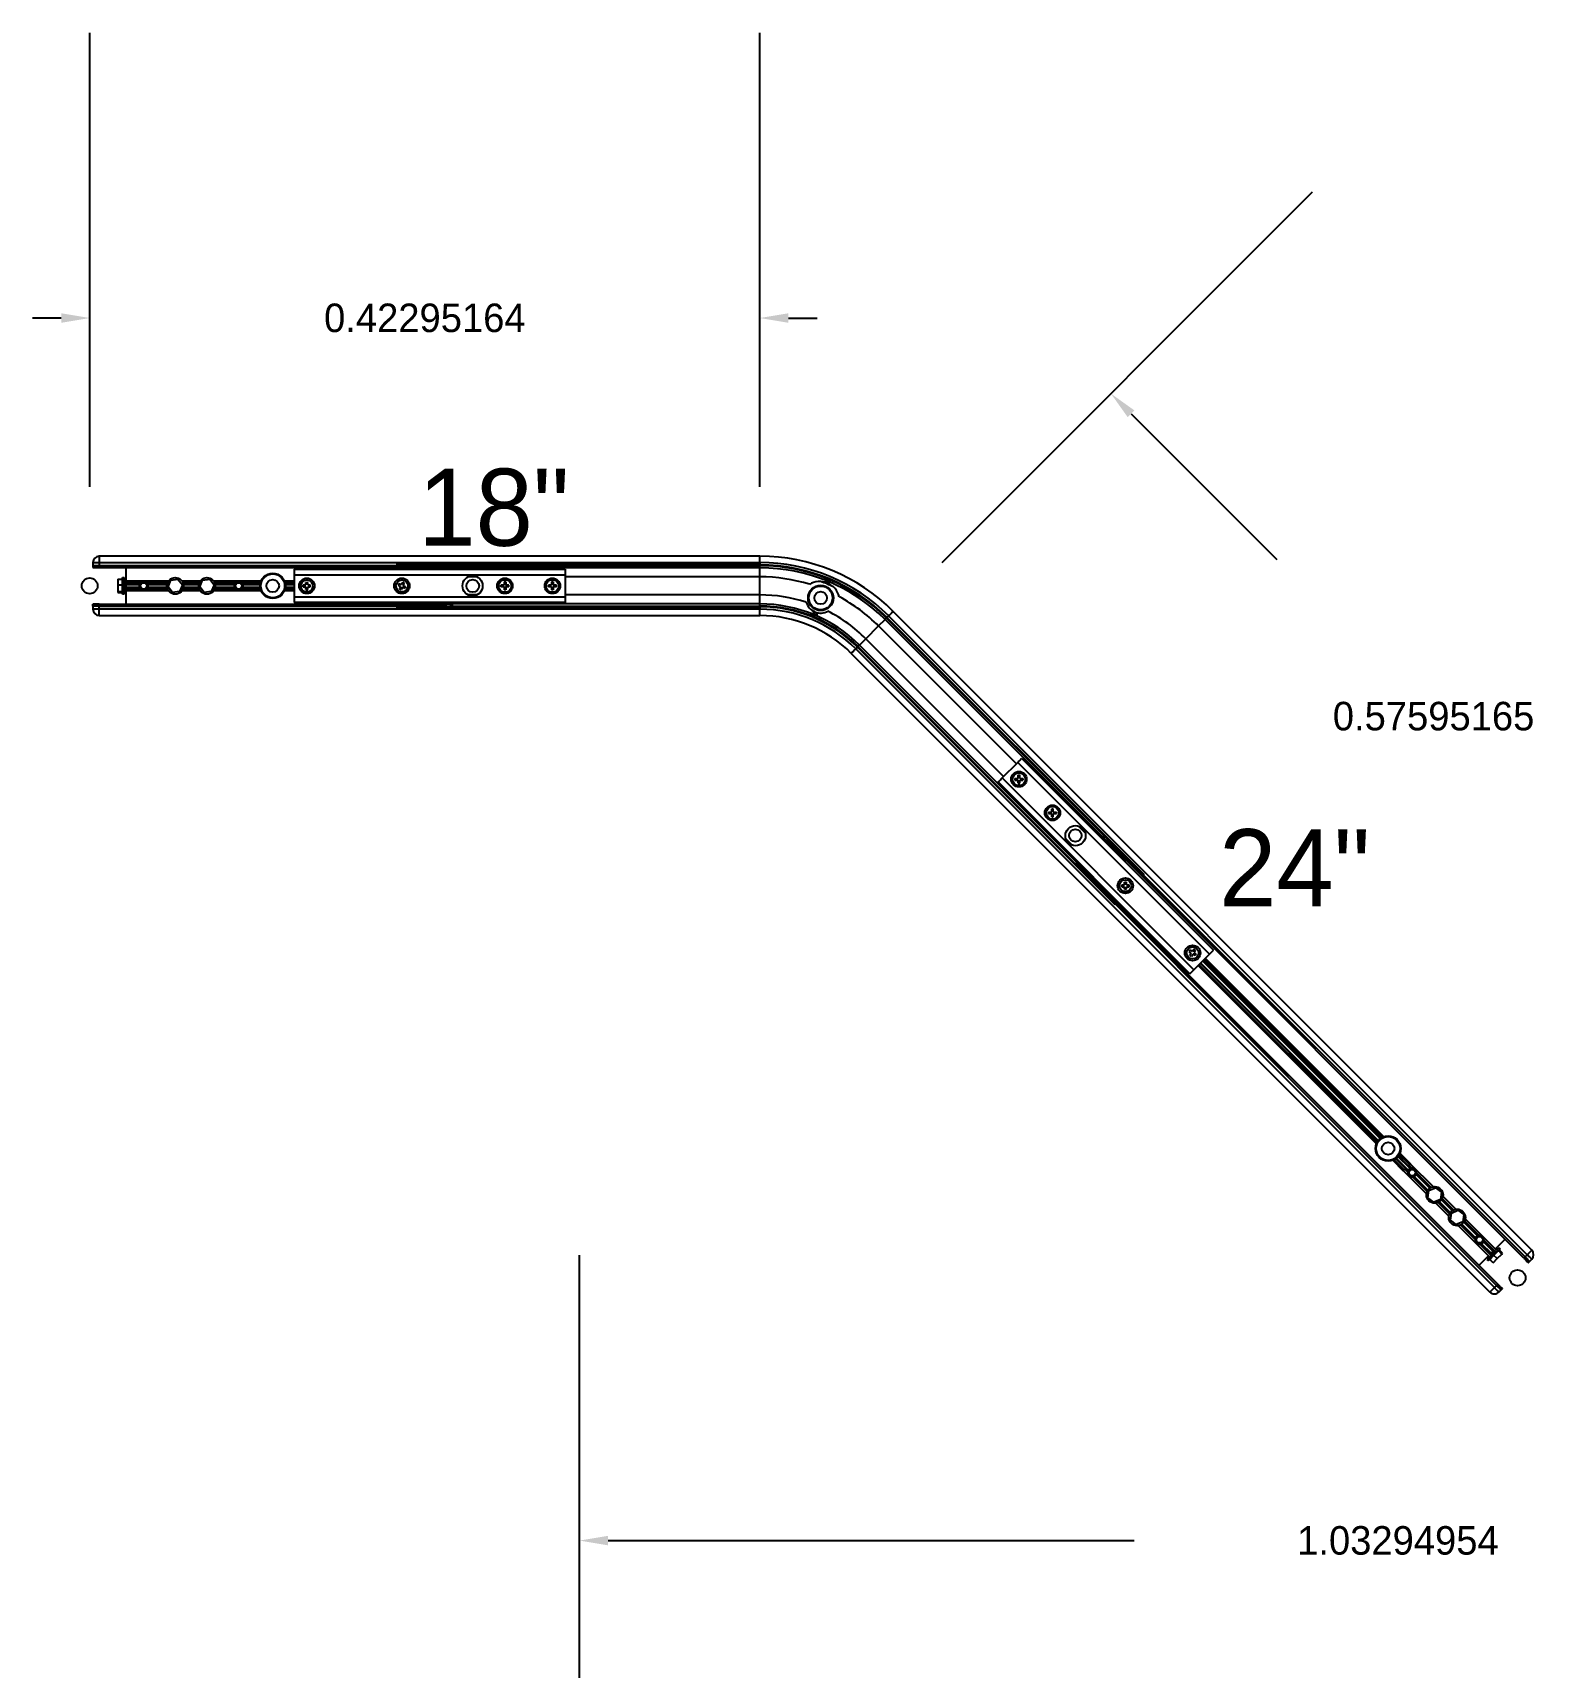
# Model space of a CAD drawing. Header units: millimetres. Extents: x 0.46 to 4.11, y 0.55 to 4.84.
# Drawn here: x 0.729 to 1.694, y 1.585 to 2.616 of the extents above; entities that cross this region are included whole.
import ezdxf

# ---------------------------------------------------------------- set-up
doc = ezdxf.new("R2010")
doc.units = ezdxf.units.MM
doc.layers.add('135°', color=5, linetype='Continuous')
doc.layers.add('90°', color=94, linetype='Continuous')
doc.dimstyles.new('Annotative', dxfattribs={"dimtxt": 0.018, "dimasz": 0.018, "dimexe": 0.18, "dimexo": 0.0625, "dimgap": 0.09, "dimtad": 0, "dimtih": 1, "dimtoh": 1, "dimdec": 8, "dimzin": 0, "dimdsep": 46, "dimtxsty": 'Standard', "dimcen": 0.09, "dimadec": 0, "dimazin": 0, "dimtfac": 1, "dimtdec": 8, "dimtofl": 0, "dimtmove": 0, "dimatfit": 3, "dimfxl": 1, "dimtolj": 1, "dimtzin": 0, "dimarcsym": 0})

# ---------------------------------------------------------------- blocks, each defined once
blk = doc.blocks.new('BR2030182415T')
at = {"layer": '135°', "linetype": 'Continuous'}
for p, q in [((0.002, 0.0147), (0.006, 0.0147)), ((0.002, 0.0147), (0.002, 0.0127)), ((0.002, 0.0127), (0.006, 0.0127)), ((0.0031, 0.0127), (0.002, 0.0127)), ((0.002, 0.0127), (0.002, 0.0116)), ((0.002, 0.0116), (0.0031, 0.0116)), ((0.0031, 0.0116), (0.0031, 0.0127)), ((0.006, 0.0127), (0.0031, 0.0127)), ((0.0031, 0.0116), (0.006, 0.0116)), ((0.423, 0.0187), (0.006, 0.0187)), ((0.006, 0.0147), (0.423, 0.0147)), ((0.423, 0.0127), (0.006, 0.0127)), ((0.006, 0.0127), (0.225, 0.0127)), ((0.006, 0.0116), (0.225, 0.0116)), ((0.0228, 0.0116), (0.0228, 0.0031)), ((0.129, 0.0105), (0.3, 0.0105)), ((0.129, 0.0105), (0.129, 0.007)), ((0.423, 0.0132), (0.1933, 0.0132)), ((0.1933, 0.0132), (0.1933, 0.0127)), ((0.423, 0.0127), (0.1933, 0.0127)), ((0.2082, 0.0116), (0.2082, 0.0105)), ((0.2085, 0.011), (0.2264, 0.011)), ((0.2085, 0.0105), (0.2085, 0.011)), ((0.225, 0.0127), (0.225, 0.0116)), ((0.225, 0.0116), (0.2278, 0.0116)), ((0.2264, 0.011), (0.229, 0.011)), ((0.2264, 0.0105), (0.2264, 0.011)), ((0.2278, 0.0116), (0.2278, 0.0127)), ((0.2278, 0.0116), (0.229, 0.0116)), ((0.229, 0.0114), (0.229, 0.0127)), ((0.423, 0.0114), (0.229, 0.0114)), ((0.229, 0.0105), (0.229, 0.0114)), ((0.3, 0.0105), (0.3, 0.007)), ((0.423, 0.0147), (0.423, 0.0187)), ((0.423, 0.0147), (0.423, 0.0127)), ((0.423, 0.0132), (0.423, 0.0127)), ((0.423, 0.0114), (0.423, 0.0127)), ((0.423, 0.0057), (0.423, 0.0114)), ((0.0177, 0.0042), (0.0207, 0.0042)), ((0.0177, 0.0042), (0.0177, 0.0006)), ((0.0177, 0.0006), (0.0207, 0.0006)), ((0.0177, 0.0006), (0.0177, -0.0036)), ((0.0207, 0.0052), (0.0217, 0.0052)), ((0.0207, -0.0052), (0.0207, 0.0052)), ((0.0217, 0.0031), (0.0217, 0.0052)), ((0.0217, 0.0031), (0.0217, 0.0018)), ((0.0217, 0.0031), (0.0497, 0.0031)), ((0.0318, 0.0018), (0.0217, 0.0018)), ((0.0217, -0.0018), (0.0217, 0.0018)), ((0.0228, 0.0008), (0.0228, -0.0008)), ((0.0228, 0.0008), (0.0313, 0.0008)), ((0.049, 0.0018), (0.0361, 0.0018)), ((0.0366, 0.0008), (0.0488, 0.0008)), ((0.0494, -0.0006), (0.0512, 0.0036)), ((0.0512, 0.0036), (0.0557, 0.0042)), ((0.0557, 0.0042), (0.0585, 0.0006)), ((0.0585, 0.0006), (0.0567, -0.0036)), ((0.0582, 0.0031), (0.0697, 0.0031)), ((0.069, 0.0018), (0.0589, 0.0018)), ((0.0591, 0.0008), (0.0688, 0.0008)), ((0.0694, -0.0006), (0.0712, 0.0036)), ((0.0712, 0.0036), (0.0757, 0.0042)), ((0.0757, 0.0042), (0.0785, 0.0006)), ((0.0785, 0.0006), (0.0767, -0.0036)), ((0.0782, 0.0031), (0.0987, 0.0031)), ((0.0918, 0.0018), (0.0789, 0.0018)), ((0.0791, 0.0008), (0.0913, 0.0008)), ((0.0987, 0.0018), (0.0961, 0.0018)), ((0.0966, 0.0008), (0.1075, 0.0008)), ((0.0987, 0.0032), (0.1082, 0.0032)), ((0.0987, 0.0023), (0.0987, 0.0032)), ((0.0987, 0.0012), (0.0987, 0.0023)), ((0.0987, 0.0023), (0.1079, 0.0023)), ((0.1076, 0.0012), (0.0987, 0.0012)), ((0.1228, 0.0032), (0.129, 0.0032)), ((0.123, 0.0023), (0.129, 0.0023)), ((0.129, 0.0012), (0.1233, 0.0012)), ((0.1234, 0.0008), (0.129, 0.0008)), ((0.129, 0.007), (0.3, 0.007)), ((0.129, 0.007), (0.129, -0.007)), ((0.1347, 0.0006), (0.1364, 0.0006)), ((0.1347, -0.0006), (0.1347, 0.0006)), ((0.1364, 0.0022), (0.1376, 0.0022)), ((0.1364, 0.0006), (0.1364, 0.0022)), ((0.1376, 0.0006), (0.1376, 0.0022)), ((0.1376, 0.0006), (0.1392, 0.0006)), ((0.1392, -0.0006), (0.1392, 0.0006)), ((0.1951, 0.0015), (0.1947, 0.0004)), ((0.1947, 0.0004), (0.1962, -0.0003)), ((0.1951, 0.0015), (0.1967, 0.0008)), ((0.1973, 0.0023), (0.1967, 0.0008)), ((0.1973, 0.0023), (0.1984, 0.0018)), ((0.1984, 0.0018), (0.1977, 0.0003)), ((0.1977, 0.0003), (0.1993, -0.0004)), ((0.2444, 0.0057), (0.2388, 0.0057)), ((0.2595, -0.0005), (0.2595, 0.0005)), ((0.2615, 0.0005), (0.2595, 0.0005)), ((0.261, -0.0005), (0.261, 0.0005)), ((0.2615, 0.0025), (0.2615, 0.0005)), ((0.2625, 0.0025), (0.2615, 0.0025)), ((0.2625, 0.001), (0.2615, 0.001)), ((0.2625, 0.0025), (0.2625, 0.0005)), ((0.2645, 0.0005), (0.2625, 0.0005)), ((0.263, -0.0005), (0.263, 0.0005)), ((0.2645, -0.0005), (0.2645, 0.0005)), ((0.2895, -0.0005), (0.2895, 0.0005)), ((0.2915, 0.0005), (0.2895, 0.0005)), ((0.291, -0.0005), (0.291, 0.0005)), ((0.2925, 0.0025), (0.2915, 0.0025)), ((0.2915, 0.0025), (0.2915, 0.0005)), ((0.2925, 0.001), (0.2915, 0.001)), ((0.2925, 0.0025), (0.2925, 0.0005)), ((0.2945, 0.0005), (0.2925, 0.0005)), ((0.293, -0.0005), (0.293, 0.0005)), ((0.2945, -0.0005), (0.2945, 0.0005)), ((0.3, 0.007), (0.3, -0.007)), ((0.423, 0.0057), (0.3, 0.0057)), ((0.423, -0.0057), (0.423, 0.0057)), ((0.0177, -0.0036), (0.0207, -0.0036)), ((0.0177, -0.0036), (0.0177, -0.0042)), ((0.0177, -0.0042), (0.0207, -0.0042)), ((0.0217, -0.0052), (0.0207, -0.0052)), ((0.0217, -0.0018), (0.0217, -0.0031)), ((0.0217, -0.0018), (0.0318, -0.0018)), ((0.0497, -0.0031), (0.0217, -0.0031)), ((0.0217, -0.0052), (0.0217, -0.0031)), ((0.0228, -0.0008), (0.0313, -0.0008)), ((0.0228, -0.0031), (0.0228, -0.0116)), ((0.0361, -0.0018), (0.049, -0.0018)), ((0.0366, -0.0008), (0.0488, -0.0008)), ((0.0522, -0.0042), (0.0494, -0.0006)), ((0.0567, -0.0036), (0.0522, -0.0042)), ((0.0697, -0.0031), (0.0582, -0.0031)), ((0.0589, -0.0018), (0.069, -0.0018)), ((0.0591, -0.0008), (0.0688, -0.0008)), ((0.0722, -0.0042), (0.0694, -0.0006)), ((0.0767, -0.0036), (0.0722, -0.0042)), ((0.0987, -0.0031), (0.0782, -0.0031)), ((0.0789, -0.0018), (0.0918, -0.0018)), ((0.0791, -0.0008), (0.0913, -0.0008)), ((0.0961, -0.0018), (0.0987, -0.0018)), ((0.0966, -0.0008), (0.1075, -0.0008)), ((0.0987, -0.0012), (0.1076, -0.0012)), ((0.0987, -0.0023), (0.0987, -0.0012)), ((0.0987, -0.0023), (0.1079, -0.0023)), ((0.0987, -0.0032), (0.0987, -0.0023)), ((0.1082, -0.0032), (0.0987, -0.0032)), ((0.129, -0.0032), (0.1228, -0.0032)), ((0.123, -0.0023), (0.129, -0.0023)), ((0.1233, -0.0012), (0.129, -0.0012)), ((0.1234, -0.0008), (0.129, -0.0008)), ((0.129, -0.007), (0.3, -0.007)), ((0.129, -0.007), (0.129, -0.0105)), ((0.1347, -0.0006), (0.1364, -0.0006)), ((0.1364, -0.0022), (0.1364, -0.0006)), ((0.1364, -0.0022), (0.1376, -0.0022)), ((0.1376, -0.0022), (0.1376, -0.0006)), ((0.1376, -0.0006), (0.1392, -0.0006)), ((0.1962, -0.0003), (0.1955, -0.0018)), ((0.1955, -0.0018), (0.1966, -0.0023)), ((0.1973, -0.0008), (0.1966, -0.0023)), ((0.1973, -0.0008), (0.1988, -0.0015)), ((0.1993, -0.0004), (0.1988, -0.0015)), ((0.2444, -0.0057), (0.2388, -0.0057)), ((0.2615, -0.0005), (0.2595, -0.0005)), ((0.2615, -0.0005), (0.2615, -0.0025)), ((0.2625, -0.001), (0.2615, -0.001)), ((0.2625, -0.0025), (0.2615, -0.0025)), ((0.2645, -0.0005), (0.2625, -0.0005)), ((0.2625, -0.0005), (0.2625, -0.0025)), ((0.2915, -0.0005), (0.2895, -0.0005)), ((0.2915, -0.0005), (0.2915, -0.0025)), ((0.2925, -0.001), (0.2915, -0.001)), ((0.2925, -0.0025), (0.2915, -0.0025)), ((0.2945, -0.0005), (0.2925, -0.0005)), ((0.2925, -0.0005), (0.2925, -0.0025)), ((0.423, -0.0057), (0.3, -0.0057)), ((0.3, -0.007), (0.3, -0.0105)), ((0.423, -0.0114), (0.423, -0.0057)), ((0.0031, -0.0116), (0.002, -0.0116)), ((0.002, -0.0127), (0.002, -0.0116)), ((0.006, -0.0127), (0.002, -0.0127)), ((0.002, -0.0127), (0.002, -0.0147)), ((0.0031, -0.0127), (0.002, -0.0127)), ((0.006, -0.0147), (0.002, -0.0147)), ((0.0031, -0.0127), (0.0031, -0.0116)), ((0.006, -0.0116), (0.0031, -0.0116)), ((0.006, -0.0127), (0.0031, -0.0127)), ((0.006, -0.0116), (0.225, -0.0116)), ((0.006, -0.0127), (0.423, -0.0127)), ((0.006, -0.0127), (0.225, -0.0127)), ((0.423, -0.0147), (0.006, -0.0147)), ((0.006, -0.0187), (0.423, -0.0187)), ((0.3, -0.0105), (0.129, -0.0105)), ((0.1933, -0.0127), (0.1933, -0.0132)), ((0.1933, -0.0127), (0.423, -0.0127)), ((0.1933, -0.0132), (0.423, -0.0132)), ((0.2082, -0.0105), (0.2082, -0.0116)), ((0.2085, -0.011), (0.2085, -0.0105)), ((0.2085, -0.011), (0.2264, -0.011)), ((0.225, -0.0127), (0.225, -0.0116)), ((0.2278, -0.0116), (0.225, -0.0116)), ((0.2264, -0.011), (0.2264, -0.0105)), ((0.2264, -0.011), (0.229, -0.011)), ((0.2278, -0.0127), (0.2278, -0.0116)), ((0.229, -0.0116), (0.2278, -0.0116)), ((0.229, -0.0114), (0.229, -0.0105)), ((0.423, -0.0114), (0.229, -0.0114)), ((0.229, -0.0127), (0.229, -0.0114)), ((0.423, -0.0127), (0.423, -0.0114)), ((0.423, -0.0127), (0.423, -0.0132)), ((0.423, -0.0127), (0.423, -0.0147)), ((0.423, -0.0187), (0.423, -0.0147)), ((0.5028, -0.0204), (0.5042, -0.019)), ((0.5028, -0.0204), (0.5031, -0.02)), ((0.6652, -0.1828), (0.5028, -0.0204)), ((0.9058, -0.4234), (0.5028, -0.0204)), ((0.6656, -0.1824), (0.5031, -0.02)), ((0.5042, -0.019), (0.9072, -0.422)), ((0.9101, -0.4192), (0.507, -0.0161)), ((0.4898, -0.0334), (0.4978, -0.0253)), ((0.4978, -0.0253), (0.5019, -0.0213)), ((0.4978, -0.0253), (0.5848, -0.1123)), ((0.5019, -0.0213), (0.6391, -0.1584)), ((0.4834, -0.0397), (0.4848, -0.0383)), ((0.8865, -0.4428), (0.4834, -0.0397)), ((0.4845, -0.0387), (0.4848, -0.0383)), ((0.4845, -0.0387), (0.6469, -0.2011)), ((0.4848, -0.0383), (0.6472, -0.2007)), ((0.4848, -0.0383), (0.8879, -0.4414)), ((0.4857, -0.0374), (0.4898, -0.0334)), ((0.4857, -0.0374), (0.6229, -0.1746)), ((0.4898, -0.0334), (0.5767, -0.1203)), ((0.4806, -0.0426), (0.8836, -0.4456)), ((0.5759, -0.1212), (0.5857, -0.1114)), ((0.7066, -0.2323), (0.5857, -0.1114)), ((0.5882, -0.1089), (0.7091, -0.2298)), ((0.6943, -0.2447), (0.5734, -0.1237)), ((0.6968, -0.2422), (0.5759, -0.1212)), ((0.5839, -0.1215), (0.5839, -0.1225)), ((0.5839, -0.1215), (0.5859, -0.1215)), ((0.5839, -0.1225), (0.5859, -0.1225)), ((0.5854, -0.1215), (0.5854, -0.1225)), ((0.5859, -0.1215), (0.5859, -0.1195)), ((0.5859, -0.1195), (0.5869, -0.1195)), ((0.5859, -0.121), (0.5869, -0.121)), ((0.5859, -0.1245), (0.5859, -0.1225)), ((0.5859, -0.123), (0.5869, -0.123)), ((0.5869, -0.1215), (0.5869, -0.1195)), ((0.5869, -0.1215), (0.5889, -0.1215)), ((0.5869, -0.1225), (0.5889, -0.1225)), ((0.5869, -0.1245), (0.5869, -0.1225)), ((0.5874, -0.1215), (0.5874, -0.1225)), ((0.5889, -0.1215), (0.5889, -0.1225)), ((0.5859, -0.1245), (0.5869, -0.1245)), ((0.6051, -0.1427), (0.6051, -0.1437)), ((0.6051, -0.1427), (0.6071, -0.1427)), ((0.6051, -0.1437), (0.6071, -0.1437)), ((0.6066, -0.1427), (0.6066, -0.1437)), ((0.6071, -0.1427), (0.6071, -0.1407)), ((0.6071, -0.1407), (0.6081, -0.1407)), ((0.6071, -0.1422), (0.6081, -0.1422)), ((0.6071, -0.1457), (0.6071, -0.1437)), ((0.6071, -0.1442), (0.6081, -0.1442)), ((0.6081, -0.1427), (0.6081, -0.1407)), ((0.6081, -0.1427), (0.6101, -0.1427)), ((0.6081, -0.1437), (0.6101, -0.1437)), ((0.6081, -0.1457), (0.6081, -0.1437)), ((0.6086, -0.1427), (0.6086, -0.1437)), ((0.6101, -0.1427), (0.6101, -0.1437)), ((0.6071, -0.1457), (0.6081, -0.1457)), ((0.6241, -0.1516), (0.6281, -0.1556)), ((0.6161, -0.1597), (0.62, -0.1636)), ((0.6384, -0.1591), (0.6391, -0.1584)), ((0.6405, -0.1605), (0.6388, -0.1587)), ((0.6408, -0.1584), (0.64, -0.1591)), ((0.6405, -0.1605), (0.6402, -0.1609)), ((0.6533, -0.1732), (0.6405, -0.1605)), ((0.6428, -0.1604), (0.642, -0.1611)), ((0.9051, -0.4242), (0.642, -0.1611)), ((0.9058, -0.4234), (0.6428, -0.1604)), ((0.6229, -0.1746), (0.6236, -0.1739)), ((0.625, -0.1761), (0.6232, -0.1743)), ((0.6533, -0.1732), (0.6529, -0.1736)), ((0.6531, -0.1738), (0.6539, -0.173)), ((0.6236, -0.1756), (0.6228, -0.1763)), ((0.6248, -0.1783), (0.6256, -0.1776)), ((0.8879, -0.4414), (0.6248, -0.1783)), ((0.6253, -0.1757), (0.625, -0.1761)), ((0.6377, -0.1888), (0.625, -0.1761)), ((0.8886, -0.4406), (0.6256, -0.1776)), ((0.6652, -0.1828), (0.6656, -0.1824)), ((0.6375, -0.1894), (0.6383, -0.1887)), ((0.6381, -0.1884), (0.6377, -0.1888)), ((0.6514, -0.1898), (0.6514, -0.1886)), ((0.6514, -0.1886), (0.653, -0.1886)), ((0.6514, -0.1898), (0.653, -0.1898)), ((0.653, -0.1886), (0.653, -0.1869)), ((0.653, -0.1869), (0.6542, -0.1869)), ((0.653, -0.1914), (0.653, -0.1898)), ((0.653, -0.1914), (0.6542, -0.1914)), ((0.6542, -0.1886), (0.6542, -0.1869)), ((0.6542, -0.1886), (0.6559, -0.1886)), ((0.6542, -0.1898), (0.6559, -0.1898)), ((0.6542, -0.1914), (0.6542, -0.1898)), ((0.6559, -0.1898), (0.6559, -0.1886)), ((0.6469, -0.2011), (0.6472, -0.2007)), ((0.6945, -0.2298), (0.6938, -0.2308)), ((0.6952, -0.2318), (0.6938, -0.2308)), ((0.6952, -0.2318), (0.6943, -0.2331)), ((0.6953, -0.2338), (0.6943, -0.2331)), ((0.6959, -0.2307), (0.6945, -0.2298)), ((0.6962, -0.2324), (0.6953, -0.2338)), ((0.6968, -0.2294), (0.6959, -0.2307)), ((0.6976, -0.2333), (0.6962, -0.2324)), ((0.6978, -0.23), (0.6968, -0.2294)), ((0.6968, -0.2422), (0.7066, -0.2323)), ((0.6978, -0.23), (0.6969, -0.2314)), ((0.6982, -0.2323), (0.6969, -0.2314)), ((0.6982, -0.2323), (0.6976, -0.2333)), ((0.8144, -0.3487), (0.7023, -0.2366)), ((0.8147, -0.3485), (0.7026, -0.2364)), ((0.8157, -0.3479), (0.7033, -0.2356)), ((0.7039, -0.235), (0.8165, -0.3475)), ((0.7066, -0.2323), (0.7091, -0.2298)), ((0.6943, -0.2447), (0.6968, -0.2422)), ((0.812, -0.352), (0.6995, -0.2395)), ((0.8124, -0.3512), (0.7, -0.2389)), ((0.7008, -0.2381), (0.813, -0.3503)), ((0.8132, -0.3499), (0.7011, -0.2378)), ((0.8334, -0.3677), (0.8256, -0.36)), ((0.8321, -0.3659), (0.8258, -0.3596)), ((0.8329, -0.3651), (0.8264, -0.3587)), ((0.8268, -0.3579), (0.8335, -0.3646)), ((0.829, -0.369), (0.8224, -0.3624)), ((0.8296, -0.3684), (0.8231, -0.362)), ((0.8241, -0.3614), (0.8304, -0.3677)), ((0.8322, -0.3689), (0.8244, -0.3612)), ((0.8436, -0.3835), (0.8291, -0.369)), ((0.83, -0.3681), (0.8319, -0.37)), ((0.8344, -0.3674), (0.8325, -0.3655)), ((0.8334, -0.3646), (0.848, -0.3791)), ((0.8466, -0.3796), (0.8374, -0.3704)), ((0.8348, -0.3729), (0.844, -0.3821)), ((0.8445, -0.3812), (0.8359, -0.3726)), ((0.8457, -0.38), (0.8371, -0.3714)), ((0.8445, -0.3861), (0.8451, -0.3815)), ((0.8451, -0.3815), (0.8494, -0.3798)), ((0.8494, -0.3798), (0.853, -0.3826)), ((0.8482, -0.3889), (0.8445, -0.3861)), ((0.8524, -0.3871), (0.8482, -0.3889)), ((0.8577, -0.3976), (0.8496, -0.3895)), ((0.851, -0.3891), (0.8581, -0.3962)), ((0.8586, -0.3954), (0.8518, -0.3886)), ((0.853, -0.3826), (0.8524, -0.3871)), ((0.8598, -0.3942), (0.853, -0.3874)), ((0.8607, -0.3937), (0.8535, -0.3865)), ((0.854, -0.3851), (0.8621, -0.3933)), ((0.8587, -0.4002), (0.8593, -0.3957)), ((0.8623, -0.403), (0.8587, -0.4002)), ((0.8593, -0.3957), (0.8635, -0.3939)), ((0.8665, -0.4012), (0.8623, -0.403)), ((0.8635, -0.3939), (0.8671, -0.3967)), ((0.8671, -0.3967), (0.8665, -0.4012)), ((0.8758, -0.4101), (0.8672, -0.4015)), ((0.8768, -0.4098), (0.8677, -0.4007)), ((0.8681, -0.3993), (0.8879, -0.4191)), ((0.8836, -0.4235), (0.8637, -0.4036)), ((0.8651, -0.4032), (0.8743, -0.4124)), ((0.8746, -0.4113), (0.866, -0.4027)), ((0.8872, -0.4183), (0.8932, -0.4123)), ((0.8768, -0.4287), (0.8828, -0.4227)), ((0.8773, -0.4154), (0.8845, -0.4226)), ((0.8844, -0.4211), (0.8783, -0.4151)), ((0.8856, -0.4199), (0.8795, -0.4139)), ((0.887, -0.42), (0.8798, -0.4128)), ((0.8836, -0.4235), (0.8845, -0.4226)), ((0.8844, -0.4211), (0.8856, -0.4199)), ((0.887, -0.42), (0.8845, -0.4226)), ((0.8882, -0.4245), (0.886, -0.4224)), ((0.887, -0.42), (0.8879, -0.4191)), ((0.8882, -0.4245), (0.8911, -0.4216)), ((0.8911, -0.4216), (0.889, -0.4194)), ((0.8916, -0.4211), (0.8894, -0.419)), ((0.8895, -0.4176), (0.8902, -0.4183)), ((0.8911, -0.4216), (0.8916, -0.4211)), ((0.8827, -0.4257), (0.882, -0.425)), ((0.8856, -0.4271), (0.8835, -0.425)), ((0.8856, -0.4271), (0.8882, -0.4245)), ((0.9078, -0.4254), (0.9071, -0.4262)), ((0.9087, -0.4262), (0.9079, -0.427)), ((0.9087, -0.4262), (0.9101, -0.4248)), ((0.8906, -0.4426), (0.8899, -0.4434)), ((0.8907, -0.4442), (0.8915, -0.4434)), ((0.8893, -0.4456), (0.8907, -0.4442))]:
    blk.add_line(p, q, dxfattribs=at)
at = {"layer": '135°'}
for p, q in [((0.006, 0.0187), (0.006, 0.0116)), ((0.006, -0.0187), (0.006, -0.0116)), ((0.457, -0.0155), (0.457, -0.0205)), ((0.9101, -0.4192), (0.9051, -0.4242)), ((0.8886, -0.4406), (0.8836, -0.4456))]:
    blk.add_line(p, q, dxfattribs=at)
at = {"layer": '135°', "color": 251, "true_color": 0x636466}
for p, q in [((0.4595, -0.018), (0.4545, -0.018)), ((0.457, -0.0205), (0.457, -0.0155))]:
    blk.add_line(p, q, dxfattribs=at)
at = {"layer": '135°', "linetype": 'Continuous', "flags": 128}
for points in [[(0.5019, -0.0213), (0.5019, -0.0212), (0.502, -0.0211), (0.5022, -0.021), (0.5023, -0.0208), (0.5025, -0.0206), (0.5027, -0.0205), (0.5027, -0.0204), (0.5028, -0.0204)], [(0.5042, -0.019), (0.5048, -0.0184), (0.5053, -0.0179), (0.5058, -0.0174), (0.5062, -0.017), (0.5065, -0.0166), (0.5068, -0.0163), (0.507, -0.0162), (0.507, -0.0161)], [(0.4806, -0.0426), (0.4806, -0.0425), (0.4808, -0.0424), (0.4811, -0.0421), (0.4814, -0.0417), (0.4818, -0.0413), (0.4823, -0.0408), (0.4829, -0.0403), (0.4834, -0.0397)], [(0.4848, -0.0383), (0.4849, -0.0383), (0.485, -0.0382), (0.4851, -0.0381), (0.4853, -0.0379), (0.4854, -0.0377), (0.4856, -0.0376), (0.4857, -0.0375), (0.4857, -0.0374)], [(0.5857, -0.1114), (0.5862, -0.1109), (0.5868, -0.1103), (0.5872, -0.1099), (0.5876, -0.1095), (0.5879, -0.1092), (0.5881, -0.109), (0.5882, -0.1089), (0.5882, -0.1089)], [(0.5734, -0.1237), (0.5734, -0.1237), (0.5734, -0.1237), (0.5736, -0.1235), (0.5739, -0.1232), (0.5743, -0.1228), (0.5748, -0.1223), (0.5753, -0.1218), (0.5759, -0.1212)], [(0.6391, -0.1584), (0.6391, -0.1584), (0.6392, -0.1583), (0.6393, -0.1582), (0.6395, -0.158), (0.6397, -0.1578), (0.6398, -0.1577), (0.6399, -0.1576), (0.64, -0.1575)], [(0.6392, -0.1583), (0.6392, -0.1583), (0.6392, -0.1584), (0.6393, -0.1584), (0.6394, -0.1585), (0.6395, -0.1587), (0.6397, -0.1588), (0.6398, -0.159), (0.64, -0.1591)], [(0.64, -0.1591), (0.6402, -0.1594), (0.6404, -0.1596), (0.6407, -0.1598), (0.6409, -0.1601), (0.6412, -0.1603), (0.6415, -0.1606), (0.6417, -0.1609), (0.642, -0.1611)], [(0.622, -0.1755), (0.622, -0.1755), (0.6221, -0.1754), (0.6223, -0.1752), (0.6224, -0.1751), (0.6226, -0.1749), (0.6228, -0.1747), (0.6229, -0.1746), (0.6229, -0.1746)], [(0.6236, -0.1756), (0.6234, -0.1754), (0.6233, -0.1752), (0.6231, -0.1751), (0.623, -0.1749), (0.6229, -0.1748), (0.6228, -0.1748), (0.6228, -0.1747), (0.6228, -0.1747)], [(0.6256, -0.1776), (0.6253, -0.1773), (0.6251, -0.177), (0.6248, -0.1767), (0.6245, -0.1765), (0.6243, -0.1762), (0.624, -0.176), (0.6238, -0.1758), (0.6236, -0.1756)], [(0.8296, -0.3684), (0.8294, -0.3686), (0.8293, -0.3687), (0.8292, -0.3689), (0.8291, -0.3689), (0.829, -0.369), (0.829, -0.369), (0.829, -0.369)], [(0.8304, -0.3677), (0.8304, -0.3677), (0.8303, -0.3677), (0.8302, -0.3678), (0.8301, -0.368), (0.8299, -0.3681), (0.8297, -0.3683), (0.8296, -0.3684)], [(0.8329, -0.3651), (0.8328, -0.3653), (0.8326, -0.3654), (0.8324, -0.3656), (0.8323, -0.3658), (0.8322, -0.3659), (0.8321, -0.3659), (0.8321, -0.3659)], [(0.8335, -0.3646), (0.8335, -0.3646), (0.8334, -0.3646), (0.8334, -0.3646), (0.8333, -0.3647), (0.8332, -0.3648), (0.8331, -0.365), (0.8329, -0.3651)], [(0.8902, -0.4183), (0.8901, -0.4183), (0.8899, -0.4186), (0.8894, -0.4191), (0.8887, -0.4197), (0.8879, -0.4206), (0.8869, -0.4215), (0.886, -0.4225), (0.885, -0.4234), (0.8842, -0.4243), (0.8835, -0.4249), (0.883, -0.4254), (0.8828, -0.4257), (0.8827, -0.4257)], [(0.8895, -0.4176), (0.8894, -0.4176), (0.8892, -0.4179), (0.8887, -0.4184), (0.888, -0.419), (0.8879, -0.4191)], [(0.9072, -0.422), (0.9078, -0.4226), (0.9083, -0.4231), (0.9088, -0.4236), (0.9092, -0.424), (0.9096, -0.4244), (0.9099, -0.4246), (0.91, -0.4248), (0.9101, -0.4248)], [(0.8836, -0.4235), (0.8835, -0.4236), (0.8828, -0.4242), (0.8823, -0.4247), (0.8821, -0.425), (0.882, -0.425)], [(0.9051, -0.4242), (0.9053, -0.4245), (0.9056, -0.4247), (0.9059, -0.425), (0.9061, -0.4253), (0.9064, -0.4255), (0.9066, -0.4258), (0.9068, -0.426), (0.9071, -0.4262)], [(0.9058, -0.4234), (0.9064, -0.424), (0.9069, -0.4245), (0.9074, -0.425), (0.9078, -0.4254), (0.9082, -0.4258), (0.9084, -0.426), (0.9086, -0.4262), (0.9087, -0.4262)], [(0.9058, -0.4234), (0.9061, -0.4237), (0.9064, -0.424), (0.9067, -0.4242), (0.9069, -0.4245), (0.9072, -0.4247), (0.9074, -0.425), (0.9076, -0.4252), (0.9078, -0.4254)], [(0.9071, -0.4262), (0.9072, -0.4264), (0.9074, -0.4265), (0.9075, -0.4267), (0.9077, -0.4268), (0.9078, -0.4269), (0.9078, -0.427), (0.9079, -0.427), (0.9079, -0.427)], [(0.9078, -0.4254), (0.908, -0.4256), (0.9082, -0.4258), (0.9083, -0.4259), (0.9084, -0.426), (0.9085, -0.4261), (0.9086, -0.4262), (0.9086, -0.4262), (0.9087, -0.4262)], [(0.8893, -0.4456), (0.8892, -0.4456), (0.8891, -0.4454), (0.8888, -0.4451), (0.8885, -0.4448), (0.888, -0.4444), (0.8875, -0.4439), (0.887, -0.4433), (0.8865, -0.4428)], [(0.8907, -0.4442), (0.8906, -0.4442), (0.8905, -0.444), (0.8902, -0.4437), (0.8899, -0.4434), (0.8894, -0.4429), (0.889, -0.4425), (0.8884, -0.4419), (0.8879, -0.4414)], [(0.8879, -0.4414), (0.8881, -0.4417), (0.8884, -0.4419), (0.8887, -0.4422), (0.889, -0.4425), (0.8892, -0.4427), (0.8894, -0.4429), (0.8897, -0.4432), (0.8899, -0.4434)], [(0.8906, -0.4426), (0.8904, -0.4424), (0.8902, -0.4422), (0.89, -0.4419), (0.8897, -0.4417), (0.8895, -0.4414), (0.8892, -0.4412), (0.8889, -0.4409), (0.8886, -0.4406)], [(0.8899, -0.4434), (0.8901, -0.4436), (0.8902, -0.4437), (0.8904, -0.4439), (0.8905, -0.444), (0.8906, -0.4441), (0.8906, -0.4442), (0.8907, -0.4442), (0.8907, -0.4442)], [(0.8915, -0.4434), (0.8915, -0.4434), (0.8914, -0.4434), (0.8914, -0.4433), (0.8913, -0.4432), (0.8911, -0.4431), (0.891, -0.443), (0.8908, -0.4428), (0.8906, -0.4426)]]:
    blk.add_lwpolyline(points, dxfattribs=at)
at = {"layer": '135°', "color": 251, "true_color": 0x636466}
for centre in [(0, 0), (0.9011, -0.4366)]:
    blk.add_circle(centre, 0.005, dxfattribs=at)
at = {"layer": '135°', "linetype": 'Continuous'}
for centre, radius in [((0.034, 0), 0.00198), ((0.054, 0), 0.00525), ((0.074, 0), 0.00525), ((0.094, 0), 0.00198), ((0.1155, 0), 0.0075), ((0.1155, 0), 0.00396), ((0.137, 0), 0.00489), ((0.137, 0), 0.00375), ((0.197, 0), 0.00489), ((0.197, 0), 0.00375), ((0.2416, 0), 0.00635), ((0.2417, 0), 0.00397), ((0.262, 0), 0.00489), ((0.262, 0), 0.004), ((0.292, 0), 0.00489), ((0.292, 0), 0.004), ((0.4613, -0.0076), 0.008), ((0.4613, -0.0076), 0.0075), ((0.4613, -0.0076), 0.00396), ((0.5864, -0.122), 0.00489), ((0.5864, -0.122), 0.004), ((0.6076, -0.1432), 0.00489), ((0.6076, -0.1432), 0.004), ((0.6221, -0.1576), 0.00635), ((0.622, -0.1575), 0.00397), ((0.6536, -0.1892), 0.00489), ((0.6536, -0.1892), 0.00375), ((0.696, -0.2316), 0.00489), ((0.696, -0.2316), 0.00375), ((0.8194, -0.355), 0.0075), ((0.8194, -0.355), 0.00397), ((0.8346, -0.3702), 0.00198), ((0.8488, -0.3843), 0.00525), ((0.8629, -0.3985), 0.00525), ((0.8771, -0.4126), 0.00198)]:
    blk.add_circle(centre, radius, dxfattribs=at)
at = {"layer": '135°'}
for centre in [(0.1155, 0), (0.8194, -0.355)]:
    blk.add_circle(centre, 0.008, dxfattribs=at)
at = {"layer": '135°', "linetype": 'Continuous'}
for centre, radius, start, end in [((0.006, 0.0147), 0.004, 90, 180), ((0.423, -0.1002), 0.1189, 45, 90), ((0.423, -0.1002), 0.1149, 45, 90), ((0.423, -0.1002), 0.1134, 45, 90), ((0.423, -0.1002), 0.1129, 45, 90), ((0.423, -0.1002), 0.1116, 45, 90), ((0.0211, 0), 0.0019, 26.5254, 71.5915), ((0.034, 0), 0.00278, 162.2158, 197.7842), ((0.034, 0), 0.00278, 40.4601, 139.5399), ((0.034, 0), 0.00278, 342.2158, 17.7842), ((0.094, 0), 0.00278, 162.2158, 197.7842), ((0.094, 0), 0.00278, 40.4601, 139.5399), ((0.094, 0), 0.00278, 342.2158, 17.7842), ((0.423, -0.1002), 0.1059, 72.869, 90), ((0.4607, -0.0099), 0.0127, 13.5157, 121.1154), ((0.423, -0.1002), 0.1099, 65.015, 69.6161), ((0.0211, 0), 0.0019, 288.4085, 333.4746), ((0.034, 0), 0.00278, 220.4601, 319.5399), ((0.094, 0), 0.00278, 220.4601, 319.5399), ((0.423, -0.1002), 0.0945, 71.996, 90), ((0.423, -0.1002), 0.1059, 45, 61.7621), ((0.006, -0.0147), 0.004, 180, 270), ((0.423, -0.1002), 0.0888, 45, 90), ((0.423, -0.1002), 0.0875, 45, 90), ((0.423, -0.1002), 0.087, 45, 90), ((0.423, -0.1002), 0.0855, 45, 90), ((0.423, -0.1002), 0.0815, 45, 90), ((0.4613, -0.0076), 0.00953, 196.4515, 298.5489), ((0.423, -0.1002), 0.0945, 45, 63.0045), ((0.8346, -0.3702), 0.00278, 175.4601, 274.5399), ((0.8346, -0.3702), 0.00278, 117.2158, 152.7842), ((0.8346, -0.3702), 0.00278, 355.4601, 94.5399), ((0.8346, -0.3702), 0.00278, 297.2158, 332.7842), ((0.8771, -0.4126), 0.00278, 175.4601, 274.5399), ((0.8771, -0.4126), 0.00278, 117.2158, 152.7842), ((0.8771, -0.4126), 0.00278, 355.4601, 94.5399), ((0.8771, -0.4126), 0.00278, 297.2158, 332.7842), ((0.8862, -0.4217), 0.0019, 161.5254, 206.5915), ((0.8862, -0.4217), 0.0019, 63.4085, 108.4746), ((0.9072, -0.422), 0.004, 315, 45), ((0.8865, -0.4428), 0.004, 225, 315)]:
    blk.add_arc(centre, radius, start, end, dxfattribs=at)
for points, knots in [([(0.0318, 0.0018), (0.0318, 0.0017), (0.0316, 0.0015), (0.0314, 0.0012), (0.0313, 0.0009), (0.0313, 0.0008)], [0, 0, 0, 0, 0.439168, 0.876745, 1, 1, 1, 1]), ([(0.0366, 0.0008), (0.0365, 0.001), (0.0364, 0.0014), (0.0362, 0.0017), (0.0361, 0.0018), (0.0361, 0.0018)], [0, 0, 0, 0, 0.444484, 0.887827, 1, 1, 1, 1]), ([(0.0918, 0.0018), (0.0918, 0.0017), (0.0916, 0.0015), (0.0914, 0.0012), (0.0913, 0.0009), (0.0913, 0.0008)], [0, 0, 0, 0, 0.439168, 0.876745, 1, 1, 1, 1]), ([(0.0966, 0.0008), (0.0965, 0.001), (0.0964, 0.0014), (0.0962, 0.0017), (0.0961, 0.0018), (0.0961, 0.0018)], [0, 0, 0, 0, 0.444484, 0.887827, 1, 1, 1, 1]), ([(0.0313, -0.0008), (0.0314, -0.001), (0.0315, -0.0014), (0.0317, -0.0017), (0.0318, -0.0018), (0.0318, -0.0018)], [0, 0, 0, 0, 0.444484, 0.887827, 1, 1, 1, 1]), ([(0.0361, -0.0018), (0.0361, -0.0017), (0.0363, -0.0015), (0.0365, -0.0012), (0.0366, -0.0009), (0.0366, -0.0008)], [0, 0, 0, 0, 0.439168, 0.876745, 1, 1, 1, 1]), ([(0.0913, -0.0008), (0.0914, -0.001), (0.0915, -0.0014), (0.0917, -0.0017), (0.0918, -0.0018), (0.0918, -0.0018)], [0, 0, 0, 0, 0.444484, 0.887827, 1, 1, 1, 1]), ([(0.0961, -0.0018), (0.0961, -0.0017), (0.0963, -0.0015), (0.0965, -0.0012), (0.0966, -0.0009), (0.0966, -0.0008)], [0, 0, 0, 0, 0.439168, 0.876745, 1, 1, 1, 1]), ([(0.8322, -0.3689), (0.8321, -0.3691), (0.8319, -0.3695), (0.8319, -0.3698), (0.8319, -0.3699), (0.8319, -0.37)], [0, 0, 0, 0, 0.4444808, 0.887826, 1, 1, 1, 1]), ([(0.8344, -0.3674), (0.8343, -0.3674), (0.8341, -0.3674), (0.8336, -0.3676), (0.8334, -0.3677), (0.8334, -0.3677)], [0, 0, 0, 0, 0.43916, 0.87674, 1, 1, 1, 1]), ([(0.8371, -0.3714), (0.8372, -0.3713), (0.8373, -0.3709), (0.8374, -0.3705), (0.8374, -0.3704), (0.8374, -0.3704)], [0, 0, 0, 0, 0.444489, 0.887827, 1, 1, 1, 1]), ([(0.8348, -0.3729), (0.835, -0.3729), (0.8352, -0.3729), (0.8356, -0.3728), (0.8358, -0.3727), (0.8359, -0.3726)], [0, 0, 0, 0, 0.43917, 0.876748, 1, 1, 1, 1]), ([(0.8746, -0.4113), (0.8745, -0.4115), (0.8743, -0.4119), (0.8743, -0.4122), (0.8743, -0.4124), (0.8743, -0.4124)], [0, 0, 0, 0, 0.4444808, 0.887826, 1, 1, 1, 1]), ([(0.8768, -0.4098), (0.8767, -0.4098), (0.8765, -0.4099), (0.8761, -0.41), (0.8758, -0.4101), (0.8758, -0.4101)], [0, 0, 0, 0, 0.43916, 0.87674, 1, 1, 1, 1]), ([(0.8773, -0.4154), (0.8774, -0.4154), (0.8776, -0.4153), (0.878, -0.4152), (0.8783, -0.4151), (0.8783, -0.4151)], [0, 0, 0, 0, 0.43917, 0.876748, 1, 1, 1, 1]), ([(0.8795, -0.4139), (0.8796, -0.4137), (0.8798, -0.4133), (0.8798, -0.413), (0.8798, -0.4128), (0.8798, -0.4128)], [0, 0, 0, 0, 0.444489, 0.887827, 1, 1, 1, 1])]:
    blk.add_open_spline(points, degree=3, knots=knots, dxfattribs=at)
at = {"layer": '90°'}
for s, p in [('18"', (0.2073, 0.0253)), ('24"', (0.7127, -0.2022))]:
    blk.add_text(s, height=0.04866, dxfattribs=at).set_placement(p)
blk = doc.blocks.new('*D33')
at = {"color": 0, "lineweight": -2, "transparency": 16777216}
for p, q in [((0.765, 2.3297), (0.765, 2.6162)), ((1.188, 2.3297), (1.188, 2.6162)), ((0.747, 2.4362), (0.729, 2.4362)), ((1.206, 2.4362), (1.224, 2.4362))]:
    blk.add_line(p, q, dxfattribs=at)
at = {"color": 0, "transparency": 16777216}
for points in [[(0.747, 2.4392), (0.747, 2.4332), (0.765, 2.4362)], [(1.206, 2.4392), (1.206, 2.4332), (1.188, 2.4362)]]:
    blk.add_solid(points, dxfattribs=at)
at = {"layer": 'Defpoints', "color": 0, "transparency": 16777216}
for p in [(1.188, 2.4362), (0.765, 2.2672), (1.188, 2.2672)]:
    blk.add_point(p, dxfattribs=at)
at = {"color": 0, "transparency": 16777216, "insert": (0.9765, 2.4362), "char_height": 0.018, "attachment_point": 5}
blk.add_mtext('\\A1;0.42295164', dxfattribs=at)
blk = doc.blocks.new('*D34')
at = {"color": 0, "lineweight": -2, "transparency": 16777216}
for p, q in [((1.303, 2.282), (1.5367, 2.5158)), ((1.4222, 2.3758), (1.5141, 2.2839)), ((1.7103, 1.8748), (1.944, 2.1085)), ((1.804, 1.994), (1.7121, 2.0859))]:
    blk.add_line(p, q, dxfattribs=at)
at = {"color": 0, "transparency": 16777216}
for points in [[(1.4243, 2.3779), (1.4201, 2.3736), (1.4095, 2.3885)], [(1.8061, 1.9961), (1.8019, 1.9918), (1.8167, 1.9812)]]:
    blk.add_solid(points, dxfattribs=at)
at = {"layer": 'Defpoints', "color": 0, "transparency": 16777216}
for p in [(1.2588, 2.2378), (1.8167, 1.9812), (1.6661, 1.8306)]:
    blk.add_point(p, dxfattribs=at)
at = {"color": 0, "transparency": 16777216, "insert": (1.6131, 2.1849), "char_height": 0.018, "attachment_point": 5}
blk.add_mtext('\\A1;0.57595165', dxfattribs=at)
blk = doc.blocks.new('*D37')
at = {"color": 0, "lineweight": -2, "transparency": 16777216}
for p, q in [((1.0741, 1.4929), (1.0741, 1.8448)), ((2.107, 1.4929), (2.107, 1.8448)), ((1.0921, 1.6648), (1.4241, 1.6648)), ((2.089, 1.6648), (1.7571, 1.6648))]:
    blk.add_line(p, q, dxfattribs=at)
at = {"color": 0, "transparency": 16777216}
for points in [[(1.0921, 1.6678), (1.0921, 1.6618), (1.0741, 1.6648)], [(2.089, 1.6678), (2.089, 1.6618), (2.107, 1.6648)]]:
    blk.add_solid(points, dxfattribs=at)
at = {"layer": 'Defpoints', "color": 0, "transparency": 16777216}
for p in [(2.107, 1.6648), (1.0741, 1.4304), (2.107, 1.4304)]:
    blk.add_point(p, dxfattribs=at)
at = {"color": 0, "transparency": 16777216, "insert": (1.5906, 1.6648), "char_height": 0.018, "attachment_point": 5}
blk.add_mtext('\\A1;1.03294954', dxfattribs=at)

msp = doc.modelspace()

# ---------------------------------------------------------------- block references
msp.add_blockref('BR2030182415T', (0.76501839, 2.26719086))

# ---------------------------------------------------------------- dimensions: what is measured, and where the dimension line sits
for p1, p2, distance, picture, middle in [((0.76501839, 2.26719086), (1.18797003, 2.26719086), 0.16904995, '*D33', (0.97649421, 2.43624082)), ((1.25882213, 2.23784296), (1.66608145, 1.83058365), 0.2130375, '*D34', (1.61309205, 2.18485357)), ((1.0740965027, 1.4303940797), (2.1070460468, 1.4303940797), 0.2344298668, '*D37', (1.5905712748, 1.6648239465))]:
    dim = msp.add_aligned_dim(p1=p1, p2=p2, distance=distance, dimstyle='Annotative')
    dim.commit()
    dim.dimension.update_dxf_attribs({"geometry": picture, "text_midpoint": middle})

doc.saveas('drawing.dxf')
